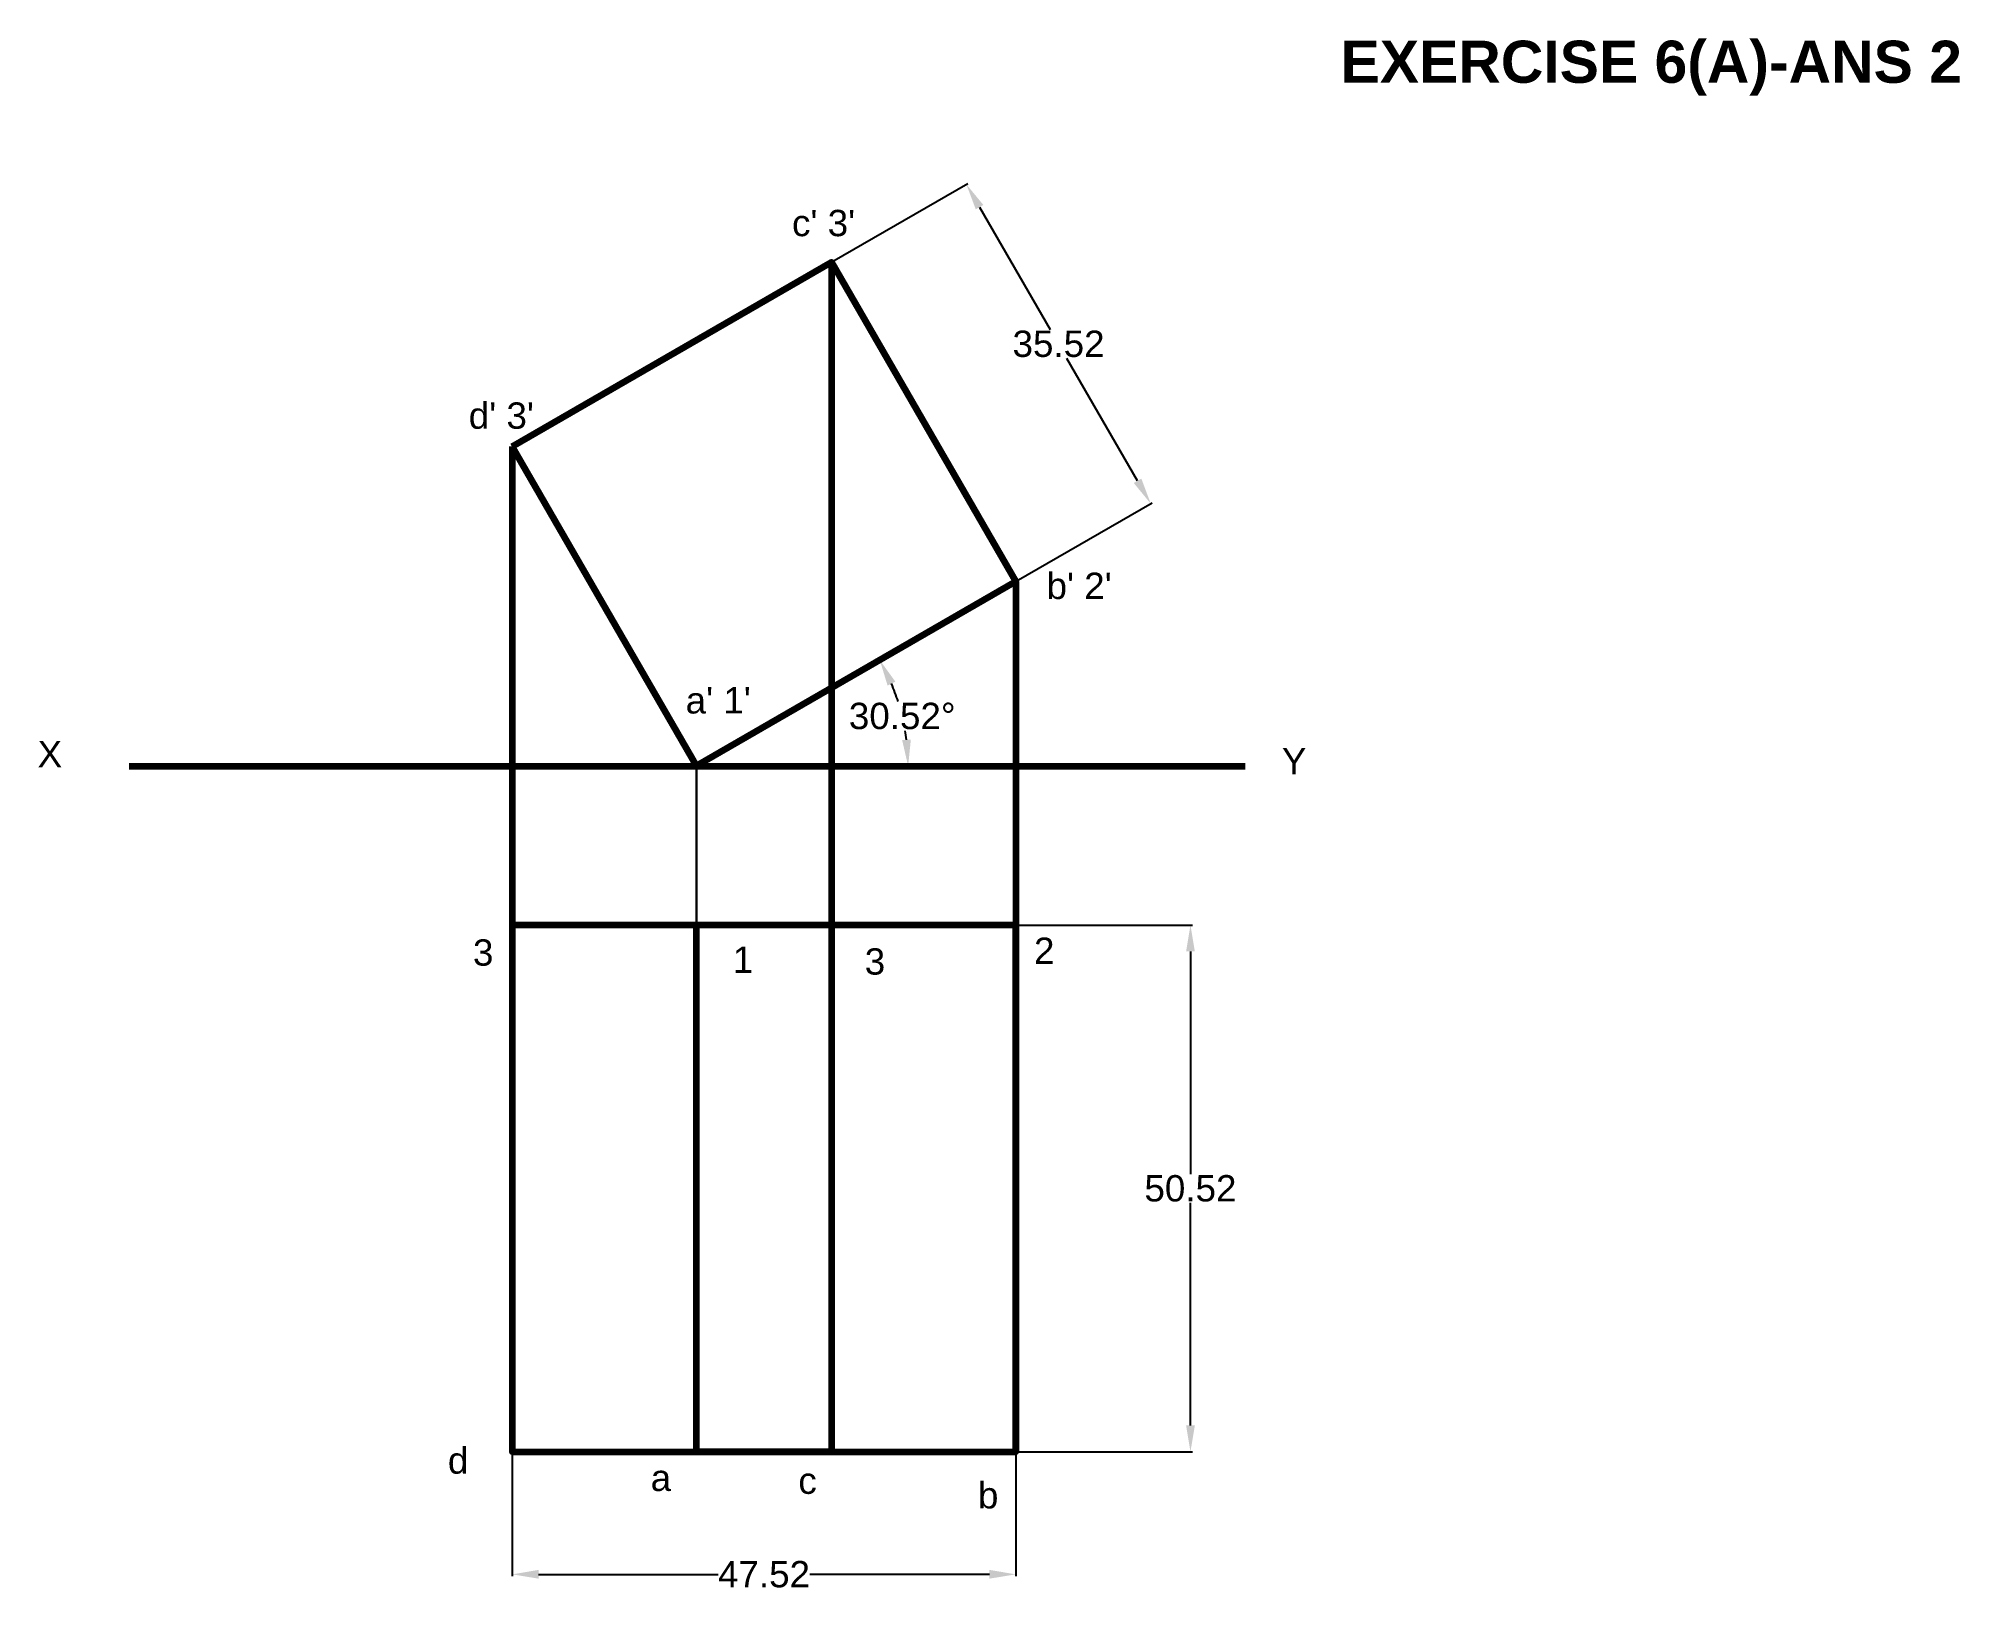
# Model space of a CAD drawing. Header units: millimetres. Extents: x -77 to 105, y 74 to 221.
import ezdxf

# ---------------------------------------------------------------- set-up
doc = ezdxf.new("R2010")
doc.units = ezdxf.units.MM
doc.layers.add('thick continuous', color=7, linetype='Continuous', lineweight=30)
doc.styles.get("Standard").update_dxf_attribs({"font": 'arial.ttf'})
doc.dimstyles.get("Standard").update_dxf_attribs({"dimtxt": 2.5, "dimasz": 2.5, "dimexe": 0.18, "dimexo": 0.0625, "dimgap": 0.09, "dimtad": 0, "dimtih": 1, "dimtoh": 1, "dimdec": 1, "dimzin": 0, "dimdsep": 46, "dimtxsty": 'Standard', "dimcen": 0.09, "dimadec": 0, "dimazin": 0, "dimtfac": 1, "dimtdec": 1, "dimtofl": 0, "dimtmove": 0, "dimatfit": 3, "dimfxl": 1, "dimtolj": 1, "dimtzin": 0, "dimarcsym": 0})

# ---------------------------------------------------------------- blocks, each defined once
blk = doc.blocks.new('*D13')
at = {"layer": 'Defpoints', "color": 0}
for p in [(-2.19, 200.14), (28.12, 177.22), (15.31, 169.83)]:
    blk.add_point(p, dxfattribs=at)
at = {"layer": 'thick continuous', "color": 0, "lineweight": -2}
for p, q in [((-2.14, 200.17), (10.77, 207.62)), ((11.87, 205.37), (18.58, 193.75)), ((26.87, 179.39), (20.16, 191.01)), ((15.36, 169.86), (28.27, 177.31))]:
    blk.add_line(p, q, dxfattribs=at)
at = {"layer": 'thick continuous', "color": 0}
for points in [[(12.23, 205.58), (11.51, 205.16), (10.62, 207.53)], [(26.51, 179.18), (27.23, 179.6), (28.12, 177.22)]]:
    blk.add_solid(points, dxfattribs=at)
at = {"layer": 'thick continuous', "color": 0, "lineweight": 0, "insert": (19.37, 192.38), "char_height": 2.5, "attachment_point": 5}
blk.add_mtext('\\A1;35.52', dxfattribs=at)
blk = doc.blocks.new('*D14')
at = {"layer": 'Defpoints', "color": 0}
for p in [(15.31, 169.83), (3.88, 159.19), (-68.85, 152.31), (-15, 152.33), (37.1, 152.31)]:
    blk.add_point(p, dxfattribs=at)
at = {"layer": 'thick continuous', "color": 0, "lineweight": -2}
for start, end in [(17.7066, 22.8798), (7.1202, 9.5955)]:
    blk.add_arc((-15.04, 152.31), 20.13, start, end, dxfattribs=at)
at = {"layer": 'thick continuous', "color": 0}
for points in [[(3.88, 160.32), (3.14, 159.95), (2.4, 162.37)], [(4.52, 154.78), (5.35, 154.83), (5.09, 152.31)]]:
    blk.add_solid(points, dxfattribs=at)
at = {"layer": 'thick continuous', "color": 0, "lineweight": 0, "insert": (4.53, 157.05), "char_height": 2.5, "attachment_point": 5}
blk.add_mtext('30.52°', dxfattribs=at)
blk = doc.blocks.new('*D15')
at = {"layer": 'Defpoints', "color": 0}
for p in [(15.31, 137.21), (15.31, 87.21), (31.89, 87.21)]:
    blk.add_point(p, dxfattribs=at)
at = {"layer": 'thick continuous', "color": 0, "lineweight": -2}
for p, q in [((15.37, 137.21), (32.07, 137.21)), ((31.89, 134.71), (31.89, 113.58)), ((31.89, 89.71), (31.89, 110.85)), ((15.37, 87.21), (32.07, 87.21))]:
    blk.add_line(p, q, dxfattribs=at)
at = {"layer": 'thick continuous', "color": 0}
for points in [[(32.31, 134.71), (31.48, 134.71), (31.89, 137.21)], [(31.48, 89.71), (32.31, 89.71), (31.89, 87.21)]]:
    blk.add_solid(points, dxfattribs=at)
at = {"layer": 'thick continuous', "color": 0, "lineweight": 0, "insert": (31.89, 112.21), "char_height": 2.5, "attachment_point": 5}
blk.add_mtext('\\A1;50.52', dxfattribs=at)
blk = doc.blocks.new('*D16')
at = {"layer": 'Defpoints', "color": 0}
for p in [(-32.49, 87.21), (15.31, 87.21), (15.31, 75.58)]:
    blk.add_point(p, dxfattribs=at)
at = {"layer": 'thick continuous', "color": 0, "lineweight": -2}
for p, q in [((-32.49, 87.15), (-32.49, 75.4)), ((15.31, 87.15), (15.31, 75.4)), ((-29.99, 75.58), (-12.94, 75.58)), ((12.81, 75.58), (-4.24, 75.58))]:
    blk.add_line(p, q, dxfattribs=at)
at = {"layer": 'thick continuous', "color": 0}
for points in [[(-29.99, 76), (-29.99, 75.17), (-32.49, 75.58)], [(12.81, 75.17), (12.81, 76), (15.31, 75.58)]]:
    blk.add_solid(points, dxfattribs=at)
at = {"layer": 'thick continuous', "color": 0, "lineweight": 0, "insert": (-8.59, 75.58), "char_height": 2.5, "attachment_point": 5}
blk.add_mtext('\\A1;47.52', dxfattribs=at)

msp = doc.modelspace()

# ---------------------------------------------------------------- linework, layer by layer
at = {"layer": 'thick continuous', "lineweight": 100}
for p, q in [((-2.19, 200.14), (-2.19, 87.21)), ((-32.5, 182.64), (-32.5, 88.47)), ((15.31, 169.83), (15.31, 87.21)), ((-68.85, 152.31), (37.1, 152.31))]:
    msp.add_line(p, q, dxfattribs=at)
at = {"layer": 'thick continuous'}
for p, q in [((-15, 152.33), (-15, 87.21)), ((15.34, 137.21), (-32.49, 137.21))]:
    msp.add_line(p, q, dxfattribs=at)
at = {"layer": 'thick continuous', "lineweight": 100}
msp.add_lwpolyline([(-32.5, 182.64), (-2.19, 200.14), (15.31, 169.83), (-15, 152.33)], close=True, dxfattribs=at)
msp.add_lwpolyline([(-32.49, 137.21), (-32.49, 87.21), (15.31, 87.21), (15.31, 137.21), (-2.19, 137.21), (-2.19, 87.21), (-15, 87.21), (-15, 137.21), (-32.49, 137.21), (-32.49, 87.21), (-15, 87.21), (-2.19, 87.21), (15.31, 87.21), (15.31, 87.21), (15.31, 137.21), (-32.49, 137.21), (-32.49, 87.21)], dxfattribs=at)

# ---------------------------------------------------------------- texts
at = {"layer": 'thick continuous', "attachment_point": 1}
for s, width, insert, char_height in [('{\\fArial|b1|i0|c0|p34;EXERCISE 6(A)-ANS 2}', 59.4277, (46.14, 221.17), 4), ('X', 19.2458, (-77.55, 154.7), 2.5), ('Y', 19.2458, (40.57, 154.03), 2.5), ('3', 5.6501, (-36.22, 135.86), 2.5), ('1', 5.6501, (-11.56, 135.18), 2.5), ('3', 5.6501, (0.97, 135.01), 2.5), ('2', 5.6501, (17.04, 136.03), 2.5), ('d', 5.6501, (-38.6, 87.64), 2.5), ('a', 5.6501, (-19.35, 85.99), 2.5), ('c', 5.6501, (-5.33, 85.72), 2.5), ('b', 5.6501, (11.72, 84.34), 2.5)]:
    msp.add_mtext_dynamic_manual_height_columns(s, width=width, gutter_width=12.5, heights=[0], dxfattribs=dict(at, insert=insert, char_height=char_height))
at = {"layer": 'thick continuous', "char_height": 2.5, "width": 8.2179, "attachment_point": 1}
for s, insert in [("c' 3'", (-5.93, 205.11)), ("d' 3'", (-36.62, 186.83)), ("b' 2'", (18.23, 170.67)), ("a' 1'", (-16.03, 159.8))]:
    msp.add_mtext(s, dxfattribs=dict(at, insert=insert))

# ---------------------------------------------------------------- dimensions: what is measured, and where the dimension line sits
at = {"layer": 'thick continuous', "lineweight": 0}
dim = msp.add_aligned_dim(p1=(-2.19, 200.14), p2=(15.31, 169.83), distance=14.79, text='35.52', dimstyle='Standard', dxfattribs=at)
dim.commit()
dim.dimension.update_dxf_attribs({"geometry": '*D13', "text_midpoint": (19.37, 192.38)})
dim = msp.add_angular_dim_2l(base=(3.88, 159.19), line1=((-68.85, 152.31), (37.1, 152.31)), line2=((15.31, 169.83), (-15, 152.33)), text='30.52°', dimstyle='Standard', dxfattribs=at)
dim.commit()
dim.dimension.update_dxf_attribs({"geometry": '*D14', "text_midpoint": (4.53, 157.05), "dimtype": 162})
dim = msp.add_linear_dim(base=(31.89, 87.21), p1=(15.31, 137.21), p2=(15.31, 87.21), angle=90, text='50.52', dimstyle='Standard', dxfattribs=at)
dim.commit()
dim.dimension.update_dxf_attribs({"geometry": '*D15', "text_midpoint": (31.89, 112.21)})
dim = msp.add_linear_dim(base=(15.31, 75.58), p1=(-32.49, 87.21), p2=(15.31, 87.21), text='47.52', dimstyle='Standard', dxfattribs=at)
dim.commit()
dim.dimension.update_dxf_attribs({"geometry": '*D16', "text_midpoint": (-8.59, 75.58)})

doc.saveas('drawing.dxf')
